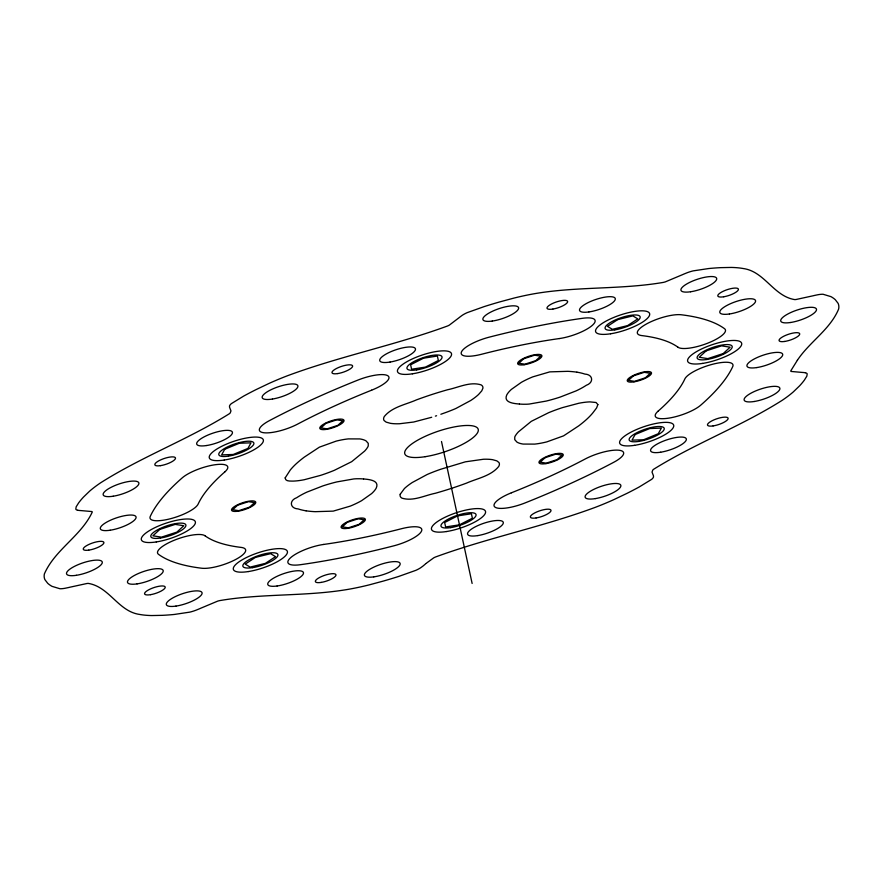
<?xml version="1.0" encoding="UTF-8"?>
<svg xmlns="http://www.w3.org/2000/svg" width="883" height="883" viewBox="0 0 883 883"><rect width="100%" height="100%" fill="white"/><g stroke="black" fill="none" stroke-linecap="round" stroke-linejoin="round"><path stroke-width="1.32" d="M797.36 360.297C809.413 341.986 830.064 329.646 838.618 309.094A104.349 29.106 -18.6 0 0 838.055 303.266L835.296 299.712A158.664 44.271 -18.6 0 0 830.936 296.633L823.066 294.26A15.055 4.194 -18.6 0 0 818.111 294.701L814.788 295.386A70.022 19.536 -18.6 0 0 813.309 295.739L795.903 299.536A9.106 2.539 -18.6 0 1 794.424 299.558C773.376 295.893 764.535 271.401 743.232 268.531A104.349 29.106 -18.6 0 0 731.323 267.439L720.683 267.648A158.664 44.271 -18.6 0 0 708.707 268.542L693.199 270.871A15.055 4.194 -18.6 0 0 687.095 272.759L683.795 274.105A70.022 19.536 -18.6 0 0 682.382 274.723L665.352 281.865A9.106 2.539 -18.6 0 1 663.31 282.405C620.065 289.823 575.771 286.235 532.592 294.039A104.349 29.106 -18.6 0 0 513.895 298.101L499.425 301.997A158.664 44.271 -18.6 0 0 484.414 306.522L467.184 312.648A15.055 4.194 -18.6 0 0 462.284 315.275L460.242 316.765A70.022 19.536 -18.6 0 0 459.447 317.416L449.281 325.154A9.106 2.539 -18.6 0 1 447.471 326.015C394.867 345.275 339.657 356.313 287.163 375.86A104.349 29.106 -18.6 0 0 268.807 383.531L256.048 389.624A158.664 44.271 -18.6 0 0 243.73 396.059L231.357 403.641A15.055 4.194 -18.6 0 0 229.525 406.003L229.536 407.063A70.022 19.536 -18.6 0 0 229.657 407.505L230.971 410.893L230.253 412.891A9.106 2.539 -18.6 0 1 229.348 413.741C187.991 439.535 141.854 456.666 100.684 482.758A104.349 29.106 -18.6 0 0 89.68 491.103L83.51 497.063A158.664 44.271 -18.6 0 0 78.587 502.946L76.159 506.842L75.806 509.105A15.055 4.194 -18.6 0 0 77.737 510.286M797.404 360.22L790.738 370.926A9.106 2.539 -18.6 0 0 791.091 371.445L802.217 372.427A70.022 19.536 -18.6 0 1 803.21 372.483L805.252 372.714M426.257 563.288L433.719 557.846A9.106 2.539 -18.6 0 1 435.529 556.985C488.133 537.725 543.343 526.676 595.837 507.14A104.349 29.106 -18.6 0 0 614.193 499.469L626.952 493.376A158.664 44.271 -18.6 0 0 639.27 486.941L651.643 479.359A15.055 4.194 -18.6 0 0 653.475 476.997L653.464 475.937A70.022 19.536 -18.6 0 0 653.343 475.495L652.029 472.107L652.747 470.109A9.106 2.539 -18.6 0 1 653.652 469.259C695.009 443.465 741.146 426.334 782.316 400.242A104.349 29.106 -18.6 0 0 793.32 391.897L799.49 385.937A158.664 44.271 -18.6 0 0 804.413 380.054L806.841 376.158L807.194 373.895A15.055 4.194 -18.6 0 0 805.263 372.714M425.705 563.773L423.553 565.584A70.022 19.536 -18.6 0 1 422.758 566.235L420.716 567.725A15.055 4.194 -18.6 0 1 415.816 570.352L398.586 576.478A158.664 44.271 -18.6 0 1 383.575 581.003L369.116 584.899A104.349 29.106 -18.6 0 1 350.408 588.961C307.229 596.753 262.935 593.177 219.69 600.606A9.106 2.539 -18.6 0 0 217.648 601.135L200.618 608.277A70.022 19.536 -18.6 0 1 199.205 608.895L195.905 610.241A15.055 4.194 -18.6 0 1 189.801 612.129L174.293 614.458A158.664 44.271 -18.6 0 1 162.329 615.341L151.688 615.55A104.349 29.106 -18.6 0 1 139.779 614.458C118.465 611.61 109.635 587.107 88.576 583.442A9.106 2.539 -18.6 0 0 87.097 583.464L69.691 587.261A70.022 19.536 -18.6 0 1 68.212 587.614L64.9 588.299A15.055 4.194 -18.6 0 1 59.934 588.74L52.064 586.367A158.664 44.271 -18.6 0 1 47.704 583.288L44.956 579.723A104.349 29.106 -18.6 0 1 44.393 573.895C54.878 549.679 81.17 536.025 92.262 512.074A9.106 2.539 -18.6 0 0 91.909 511.555L80.783 510.573A70.022 19.536 -18.6 0 1 79.79 510.517L77.748 510.286M440.849 414.259L442.526 413.663A84.062 23.455 -18.6 0 0 448.387 411.533L452.471 409.922A38.94 10.861 -18.6 0 0 455.948 408.443L470.749 400.485A54.702 15.265 -18.6 0 0 478.575 394.469L481.743 390.893L482.891 388.277A35.132 9.801 -18.6 0 0 481.069 384.867C469.977 381.357 458.432 387.549 447.604 389.745A125.861 35.11 -18.6 0 0 431.401 394.668A121.711 33.951 -18.6 0 0 416.533 399.856C405.65 404.668 392.195 406.875 384.326 416.489A35.132 9.801 -18.6 0 0 384.116 420.551L386.169 422.129L390.352 423.31A54.702 15.265 -18.6 0 0 399.58 423.741L413.697 422.019L431.699 417.262M436.588 415.727L435.374 416.125M519.425 404.039C514.049 403.553 503.2 402.714 506.765 394.922A54.702 15.265 -18.6 0 1 511.367 389.403L521.378 382.328A35.132 9.801 -18.6 0 1 532.747 376.875L549.778 371.875L567.78 371.324A121.711 33.951 -18.6 0 1 576.908 372.185M363.575 478.961C368.951 479.447 379.8 480.286 376.235 488.078A54.702 15.265 -18.6 0 1 371.633 493.597L361.622 500.672A35.132 9.801 -18.6 0 1 350.253 506.125L333.222 511.125L315.22 511.676A121.711 33.951 -18.6 0 1 306.092 510.816M441.5 441.5L472.129 583.475M363.564 478.961A84.062 23.455 -18.6 0 0 359.723 478.752L356.688 478.763A38.94 10.861 -18.6 0 0 353.796 478.939L336.809 481.919A54.702 15.265 -18.6 0 0 322.759 485.948L306.898 492.118A35.132 9.801 -18.6 0 0 296.655 497.736C288.951 500.429 289.889 508.564 298.134 508.917A125.861 35.11 -18.6 0 0 306.081 510.827M519.436 404.039A84.062 23.455 -18.6 0 0 523.277 404.248L526.312 404.237A38.94 10.861 -18.6 0 0 529.204 404.061L546.191 401.081A54.702 15.265 -18.6 0 0 560.241 397.052L576.102 390.882A35.132 9.801 -18.6 0 0 586.345 385.264C594.049 382.571 593.111 374.436 584.866 374.083A125.861 35.11 -18.6 0 0 576.919 372.173M285.165 477.924C285.242 481.676 290.474 480.97 293.068 481.103A35.132 9.801 -18.6 0 0 304.227 479.734L320.485 475.396A54.702 15.265 -18.6 0 0 334.315 470.33L351.699 461.666L364.602 451.125A84.062 23.455 -18.6 0 0 366.611 448.774L367.659 447.195A38.94 10.861 -18.6 0 0 368.244 445.882L368.255 443.354L366.059 440.904A54.702 15.265 -18.6 0 0 359.834 438.928L348.288 438.895A35.132 9.801 -18.6 0 0 336.224 441.103L319.414 447.151L304.238 457.162A125.861 35.11 -18.6 0 0 295.971 463.994A121.711 33.951 -18.6 0 0 290.264 470.021L285.165 477.924M597.857 404.591L596.61 407.924L592.758 412.979A121.711 33.951 -18.6 0 1 587.007 419.006A125.861 35.11 -18.6 0 1 578.74 425.849L563.586 435.849L546.776 441.897A35.132 9.801 -18.6 0 1 534.723 444.105L523.155 444.072A54.702 15.265 -18.6 0 1 516.941 442.096L514.745 439.646L514.756 437.118A38.94 10.861 -18.6 0 1 515.341 435.805L516.412 434.215A84.062 23.455 -18.6 0 1 518.409 431.875L531.301 421.334L548.685 412.67A54.702 15.265 -18.6 0 1 562.515 407.604L578.773 403.266A35.132 9.801 -18.6 0 1 589.932 401.886L596.069 402.505L597.857 404.591M400.22 494.237L400.109 494.723A35.132 9.801 -18.6 0 0 401.931 498.133C413.023 501.654 424.58 495.418 435.396 493.255A125.861 35.11 -18.6 0 0 451.599 488.332A121.711 33.951 -18.6 0 0 466.467 483.144C477.35 478.332 490.805 476.125 498.674 466.511A35.132 9.801 -18.6 0 0 498.884 462.449L496.831 460.871L492.648 459.69A54.702 15.265 -18.6 0 0 483.42 459.259L465.407 461.82L440.474 469.337A84.062 23.455 -18.6 0 0 434.613 471.467L430.529 473.078A38.94 10.861 -18.6 0 0 427.052 474.557L412.251 482.515A54.702 15.265 -18.6 0 0 404.425 488.531L400.22 494.237M224.712 449.27L221.644 454.888L233.255 454.469L247.924 448.443L250.993 442.825L239.381 443.244L224.712 449.27M635.076 434.557L632.007 440.175L643.619 439.756L658.288 433.73L661.356 428.112L649.745 428.531L635.076 434.557M159.79 529.436L152.891 535.815L161.457 537.151L176.898 532.107L183.785 525.727L175.231 524.381L159.79 529.436M237.593 505.219L232.748 509.723L238.774 510.661L249.657 507.107L254.514 502.604L248.487 501.665L237.593 505.219M325.86 423.41L321.004 427.913L327.041 428.862L337.924 425.297L342.781 420.805L336.743 419.855L325.86 423.41M347.207 522.361L342.35 526.864L348.377 527.813L359.271 524.248L364.116 519.756L358.09 518.807L347.207 522.361M523.729 358.752L518.884 363.244L524.91 364.193L535.793 360.639L540.65 356.136L534.623 355.187L523.729 358.752M545.076 457.703L540.219 462.195L546.257 463.145L557.14 459.59L561.996 455.087L555.959 454.138L545.076 457.703M633.343 375.893L628.486 380.396L634.513 381.335L645.407 377.781L650.252 373.277L644.226 372.339L633.343 375.893M706.102 350.893L699.215 357.273L707.769 358.619L723.21 353.564L730.109 347.185L721.543 345.849L706.102 350.893M255.452 557.383L245.209 564.116L250.132 567.107L265.308 563.387L275.54 556.665L270.617 553.663L255.452 557.383M617.692 319.613L607.46 326.335L612.383 329.337L627.548 325.617L637.791 318.884L632.868 315.893L617.692 319.613M423.531 358.178L410.628 364.778L411.588 369.237L425.451 367.096L438.343 360.496L437.383 356.037L423.531 358.178M457.549 515.904L444.657 522.504L445.617 526.963L459.469 524.822L472.372 518.222L471.412 513.763L457.549 515.904M224.26 460.032A28.455 7.936 -18.6 0 0 263.355 440.021A28.455 7.936 -18.6 0 0 221.346 446.511A28.455 7.936 -18.6 0 0 224.26 460.032M156.28 541.941A28.455 7.936 -18.6 0 0 195.375 521.93A28.455 7.936 -18.6 0 0 153.366 528.431A28.455 7.936 -18.6 0 0 156.28 541.941M248.322 571.566A28.455 7.936 -18.6 0 0 287.405 551.555A28.455 7.936 -18.6 0 0 245.408 558.045A28.455 7.936 -18.6 0 0 248.322 571.566M446.456 531.544A28.455 7.936 -18.6 0 0 485.54 511.533A28.455 7.936 -18.6 0 0 443.542 518.023A28.455 7.936 -18.6 0 0 446.456 531.544M634.623 445.319A28.455 7.936 -18.6 0 0 673.718 425.308A28.455 7.936 -18.6 0 0 631.709 431.798A28.455 7.936 -18.6 0 0 634.623 445.319M702.603 363.41A28.455 7.936 -18.6 0 0 741.687 343.399A28.455 7.936 -18.6 0 0 699.689 349.889A28.455 7.936 -18.6 0 0 702.603 363.41M610.561 333.785A28.455 7.936 -18.6 0 0 649.656 313.774A28.455 7.936 -18.6 0 0 607.647 320.264A28.455 7.936 -18.6 0 0 610.561 333.785M206.754 445.507A18.819 5.254 -18.6 0 0 232.406 432.24A18.819 5.254 -18.6 0 0 204.481 436.677A18.819 5.254 -18.6 0 0 206.754 445.507M160.474 465.65A10.85 3.024 -18.6 0 0 175.496 458.034A10.85 3.024 -18.6 0 0 159.569 460.418A10.85 3.024 -18.6 0 0 160.474 465.65M113.201 496.224A18.819 5.254 -18.6 0 0 138.863 482.957A18.819 5.254 -18.6 0 0 110.927 487.405A18.819 5.254 -18.6 0 0 113.201 496.224M110.165 530.23A18.819 5.254 -18.6 0 0 136.07 517.008A18.819 5.254 -18.6 0 0 108.333 521.257A18.819 5.254 -18.6 0 0 110.165 530.23M88.753 550.131A10.85 3.024 -18.6 0 0 103.918 542.548A10.85 3.024 -18.6 0 0 88.112 544.822A10.85 3.024 -18.6 0 0 88.753 550.131M76.368 575.308A18.819 5.254 -18.6 0 0 102.273 562.085A18.819 5.254 -18.6 0 0 74.536 566.334A18.819 5.254 -18.6 0 0 76.368 575.308M137.075 583.884A18.819 5.254 -18.6 0 0 163.223 570.705A18.819 5.254 -18.6 0 0 135.684 574.778A18.819 5.254 -18.6 0 0 137.075 583.884M150.585 594.667A10.85 3.024 -18.6 0 0 165.187 586.985A10.85 3.024 -18.6 0 0 148.929 589.689A10.85 3.024 -18.6 0 0 150.585 594.667M175.949 606.102A18.819 5.254 -18.6 0 0 202.086 592.912A18.819 5.254 -18.6 0 0 174.547 596.985A18.819 5.254 -18.6 0 0 175.949 606.102M277.119 585.992A18.819 5.254 -18.6 0 0 303.498 572.846A18.819 5.254 -18.6 0 0 276.169 576.742A18.819 5.254 -18.6 0 0 277.119 585.992M321.235 582.405A10.85 3.024 -18.6 0 0 335.97 574.745A10.85 3.024 -18.6 0 0 319.823 577.35A10.85 3.024 -18.6 0 0 321.235 582.405M373.796 576.864A18.819 5.254 -18.6 0 0 400.176 563.718A18.819 5.254 -18.6 0 0 372.847 567.603A18.819 5.254 -18.6 0 0 373.796 576.864M477.846 535.584A18.819 5.254 -18.6 0 0 503.255 522.283A18.819 5.254 -18.6 0 0 475.131 526.908A18.819 5.254 -18.6 0 0 477.846 535.584M536.113 517.946A10.85 3.024 -18.6 0 0 551.003 510.308A10.85 3.024 -18.6 0 0 534.966 512.802A10.85 3.024 -18.6 0 0 536.113 517.946M595.418 498.597A18.819 5.254 -18.6 0 0 620.826 485.297A18.819 5.254 -18.6 0 0 592.692 489.922A18.819 5.254 -18.6 0 0 595.418 498.597M660.661 452.217A18.819 5.254 -18.6 0 0 686.323 438.95A18.819 5.254 -18.6 0 0 658.387 443.387A18.819 5.254 -18.6 0 0 660.661 452.217M713.111 425.915A10.85 3.024 -18.6 0 0 728.133 418.299A10.85 3.024 -18.6 0 0 712.217 420.683A10.85 3.024 -18.6 0 0 713.111 425.915M754.203 401.5A18.819 5.254 -18.6 0 0 779.866 388.233A18.819 5.254 -18.6 0 0 751.93 392.67A18.819 5.254 -18.6 0 0 754.203 401.5M756.786 367.571A18.819 5.254 -18.6 0 0 782.691 354.337A18.819 5.254 -18.6 0 0 754.954 358.597A18.819 5.254 -18.6 0 0 756.786 367.571M784.568 341.467A10.85 3.024 -18.6 0 0 799.722 333.873A10.85 3.024 -18.6 0 0 783.916 336.158A10.85 3.024 -18.6 0 0 784.568 341.467M790.583 322.494A18.819 5.254 -18.6 0 0 816.488 309.271A18.819 5.254 -18.6 0 0 788.74 313.52A18.819 5.254 -18.6 0 0 790.583 322.494M729.424 313.984A18.819 5.254 -18.6 0 0 755.572 300.794A18.819 5.254 -18.6 0 0 728.022 304.867A18.819 5.254 -18.6 0 0 729.424 313.984M723.784 296.765A10.85 3.024 -18.6 0 0 738.387 289.094A10.85 3.024 -18.6 0 0 722.128 291.798A10.85 3.024 -18.6 0 0 723.784 296.765M690.55 291.765A18.819 5.254 -18.6 0 0 716.698 278.575A18.819 5.254 -18.6 0 0 689.159 282.648A18.819 5.254 -18.6 0 0 690.55 291.765M588.928 311.942A18.819 5.254 -18.6 0 0 615.308 298.796A18.819 5.254 -18.6 0 0 587.979 302.681A18.819 5.254 -18.6 0 0 588.928 311.942M552.879 309.072A10.85 3.024 -18.6 0 0 567.626 301.412A10.85 3.024 -18.6 0 0 551.467 304.017A10.85 3.024 -18.6 0 0 552.879 309.072M492.25 321.07A18.819 5.254 -18.6 0 0 518.63 307.924A18.819 5.254 -18.6 0 0 491.301 311.82A18.819 5.254 -18.6 0 0 492.25 321.07M337.725 373.575A10.85 3.024 -18.6 0 0 352.615 365.937A10.85 3.024 -18.6 0 0 336.578 368.432A10.85 3.024 -18.6 0 0 337.725 373.575M272.461 399.05A18.819 5.254 -18.6 0 0 297.869 385.761A18.819 5.254 -18.6 0 0 269.745 390.374A18.819 5.254 -18.6 0 0 272.461 399.05M390.032 362.063A18.819 5.254 -18.6 0 0 415.429 348.763A18.819 5.254 -18.6 0 0 387.306 353.388A18.819 5.254 -18.6 0 0 390.032 362.063M658.144 411.125A259.05 72.274 -18.6 0 0 684.833 378.962A25.475 7.108 -18.6 0 1 712.702 364.226A25.475 7.108 -18.6 0 1 732.702 366.655A310.01 86.49 -18.6 0 1 700.749 405.154A25.475 7.108 -18.6 0 1 667.857 418.266A25.475 7.108 -18.6 0 1 658.144 411.125M511.378 492.813A259.05 72.274 -18.6 0 0 585.286 458.95A25.475 7.108 -18.6 0 1 619.126 450.253A25.475 7.108 -18.6 0 1 613.564 462.383A310.01 86.49 -18.6 0 1 525.131 502.902A25.475 7.108 -18.6 0 1 494.999 507.129A25.475 7.108 -18.6 0 1 511.378 492.813M323.686 544.436A259.05 72.274 -18.6 0 0 401.5 528.718A25.475 7.108 -18.6 0 1 421.5 531.147A25.475 7.108 -18.6 0 1 393.63 545.882A310.01 86.49 -18.6 0 1 300.518 564.69A25.475 7.108 -18.6 0 1 290.794 557.548A25.475 7.108 -18.6 0 1 323.686 544.436M205.011 535.771A259.05 72.274 -18.6 0 0 241.147 547.405A25.475 7.108 -18.6 0 1 235.584 559.535A25.475 7.108 -18.6 0 1 201.743 568.233A310.01 86.49 -18.6 0 1 158.487 554.314A25.475 7.108 -18.6 0 1 174.878 539.988A25.475 7.108 -18.6 0 1 205.011 535.771M224.856 471.875A259.05 72.274 -18.6 0 0 198.167 504.038A25.475 7.108 -18.6 0 1 170.298 518.774A25.475 7.108 -18.6 0 1 150.298 516.345A310.01 86.49 -18.6 0 1 182.251 477.846A25.475 7.108 -18.6 0 1 215.143 464.734A25.475 7.108 -18.6 0 1 224.856 471.875M371.622 390.187A259.05 72.274 -18.6 0 0 297.714 424.05A25.475 7.108 -18.6 0 1 263.874 432.747A25.475 7.108 -18.6 0 1 269.436 420.617A310.01 86.49 -18.6 0 1 357.869 380.098A25.475 7.108 -18.6 0 1 388.001 375.871A25.475 7.108 -18.6 0 1 371.622 390.187M559.314 338.564A259.05 72.274 -18.6 0 0 481.5 354.282A25.475 7.108 -18.6 0 1 461.5 351.853A25.475 7.108 -18.6 0 1 489.37 337.118A310.01 86.49 -18.6 0 1 582.482 318.31A25.475 7.108 -18.6 0 1 592.206 325.452A25.475 7.108 -18.6 0 1 559.314 338.564M677.989 347.229A259.05 72.274 -18.6 0 0 641.853 335.595A25.475 7.108 -18.6 0 1 647.416 323.465A25.475 7.108 -18.6 0 1 681.257 314.767A310.01 86.49 -18.6 0 1 724.513 328.686A25.475 7.108 -18.6 0 1 708.122 343.012A25.475 7.108 -18.6 0 1 677.989 347.229M412.427 373.807A28.455 7.936 -18.6 0 0 451.522 353.796A28.455 7.936 -18.6 0 0 409.513 360.297A28.455 7.936 -18.6 0 0 412.427 373.807M228.487 456.114A18.466 5.155 -18.6 0 0 253.863 443.123A18.466 5.155 -18.6 0 0 226.6 447.339A18.466 5.155 -18.6 0 0 228.487 456.114M160.518 538.023A18.466 5.155 -18.6 0 0 185.894 525.032A18.466 5.155 -18.6 0 0 158.62 529.248A18.466 5.155 -18.6 0 0 160.518 538.023M252.549 567.648A18.466 5.155 -18.6 0 0 277.924 554.656A18.466 5.155 -18.6 0 0 250.662 558.873A18.466 5.155 -18.6 0 0 252.549 567.648M450.683 527.615A18.466 5.155 -18.6 0 0 476.058 514.634A18.466 5.155 -18.6 0 0 448.796 518.84A18.466 5.155 -18.6 0 0 450.683 527.615M638.851 441.401A18.466 5.155 -18.6 0 0 664.226 428.41A18.466 5.155 -18.6 0 0 636.963 432.626A18.466 5.155 -18.6 0 0 638.851 441.401M706.83 359.48A18.466 5.155 -18.6 0 0 732.206 346.5A18.466 5.155 -18.6 0 0 704.943 350.706A18.466 5.155 -18.6 0 0 706.83 359.48M614.8 329.867A18.466 5.155 -18.6 0 0 640.164 316.876A18.466 5.155 -18.6 0 0 612.901 321.092A18.466 5.155 -18.6 0 0 614.8 329.867M416.666 369.889A18.466 5.155 -18.6 0 0 442.03 356.898A18.466 5.155 -18.6 0 0 414.767 361.114A18.466 5.155 -18.6 0 0 416.666 369.889M524.094 364.745A12.77 3.565 -18.6 0 0 541.908 355.816A12.77 3.565 -18.6 0 0 523.288 358.52A12.77 3.565 -18.6 0 0 524.094 364.745M326.743 429.326A12.77 3.565 -18.6 0 0 343.995 420.308A12.77 3.565 -18.6 0 0 324.933 423.432A12.77 3.565 -18.6 0 0 326.743 429.326M238.222 511.18A12.77 3.565 -18.6 0 0 255.761 502.206A12.77 3.565 -18.6 0 0 236.909 505.12A12.77 3.565 -18.6 0 0 238.222 511.18M347.571 528.365A12.77 3.565 -18.6 0 0 365.374 519.425A12.77 3.565 -18.6 0 0 346.765 522.129A12.77 3.565 -18.6 0 0 347.571 528.365M545.959 463.619A12.77 3.565 -18.6 0 0 563.222 454.602A12.77 3.565 -18.6 0 0 544.149 457.714A12.77 3.565 -18.6 0 0 545.959 463.619M633.961 381.853A12.77 3.565 -18.6 0 0 651.499 372.869A12.77 3.565 -18.6 0 0 632.658 375.783A12.77 3.565 -18.6 0 0 633.961 381.853M425.109 456.699A38.686 10.795 -18.6 0 0 478.255 429.491A38.686 10.795 -18.6 0 0 421.136 438.31A38.686 10.795 -18.6 0 0 425.109 456.699"/></g></svg>
